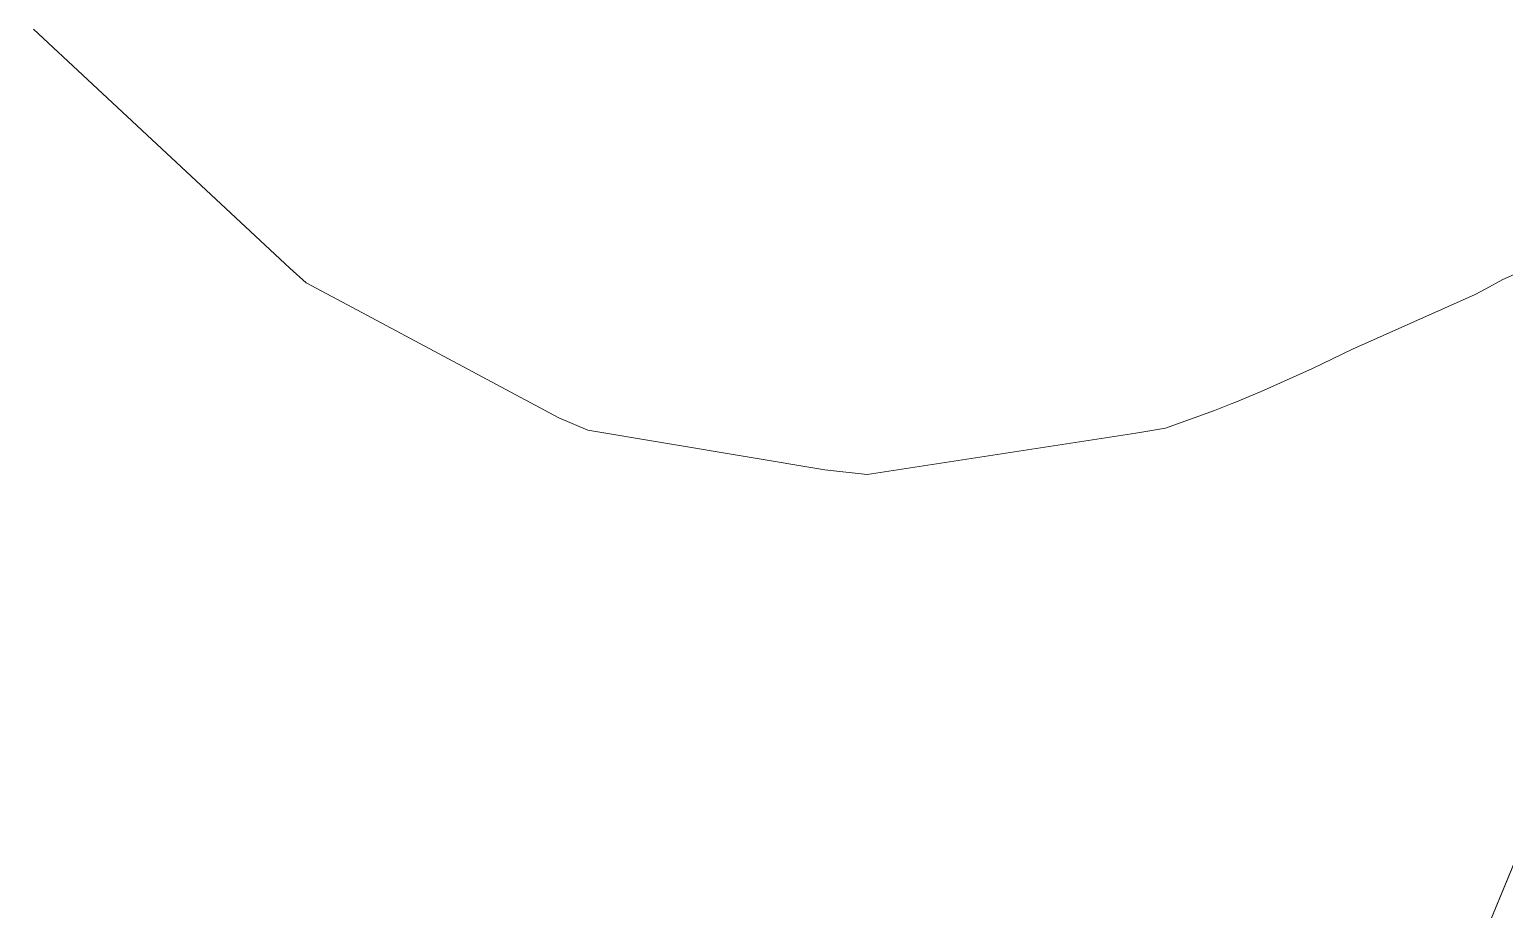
# Model space of a CAD drawing. Header units: millimetres. Extents: x -9413 to 8527, y -300 to 11224.
# Drawn here: x 1883.4 to 1968.8, y 4313.3 to 4364.3 of the extents above; entities that cross this region are included whole.
import ezdxf

# ---------------------------------------------------------------- set-up
doc = ezdxf.new("R2010")
doc.units = ezdxf.units.MM
doc.header["$MEASUREMENT"] = 0
doc.linetypes.add('Wipeout_Contour', pattern=[1000, 0, -1000])
doc.layers.add('Interior - Furniture', color=7, linetype='Continuous')
doc.layers.add('Structural - Bearing', color=7, linetype='Continuous')
doc.layers.add('Interior - Furniture _Pen_No__24', color=7, linetype='Continuous', lineweight=20, true_color=0x029e21)

# ---------------------------------------------------------------- blocks, each defined once
blk = doc.blocks.new('Section Elem_15_6')
at = {"color": 254, "linetype": 'Wipeout_Contour', "lineweight": 0, "ltscale": 612620.634525}
blk.add_wipeout([(1661.811, 4100), (3461.377, 4100), (3461.377, 4200), (2761.377, 4200), (2761.377, 4642.5), (2768.877, 4650), (3453.877, 4650), (3461.377, 4642.5), (3461.377, 5085), (3421.377, 5085), (3421.377, 5090), (3326.377, 5090), (3326.377, 5108.357), (3421.377, 5115), (3421.377, 5145), (3351.377, 5145), (3351.377, 5155), (3421.377, 5155), (3461.377, 5155), (3461.377, 7100), (1661.811, 7100), (1661.811, 6337), (1680.811, 6337), (1680.811, 6297.138), (1680.811, 6287), (1680.811, 4435), (1712.18, 4435), (1729.315, 4433.68), (1733.063, 4433.04), (1746.045, 4429.77), (1753.229, 4427.22), (1761.968, 4423.34), (1771.92, 4417.75), (1776.698, 4414.56), (1780.214, 4412.85), (1783.892, 4412.33), (1787.387, 4412.99), (1790.388, 4414.85), (1792.368, 4417.6), (1793.227, 4420.99), (1792.863, 4424.53), (1788.681, 4440.25), (1778.487, 4481.79), (1776.193, 4491.92), (1769.495, 4523.6), (1762.695, 4560), (1681.871, 4560), (1681.871, 4590), (1712.18, 4590), (1712.18, 4625), (1726.84, 4624.23), (1741.499, 4623.45), (1772.465, 4621.93), (1788.61, 4621.2), (1804.755, 4620.48), (1821.404, 4619.79), (1838.044, 4619.11), (1855.028, 4618.48), (1872.011, 4617.86), (1906.301, 4616.74), (1940.591, 4615.77), (1974.537, 4614.95), (2007.796, 4614.29), (2040.046, 4613.77), (2059.969, 4613.52), (2078.195, 4613.34), (2094.329, 4613.2), (2108.029, 4613.12), (2113.515, 4613.09), (2119.001, 4613.07), (2123.002, 4613.05), (2127.003, 4613.04), (2131.883, 4613.02), (2133.519, 4613.02), (2139.127, 4612.13), (2144.188, 4609.57), (2148.199, 4605.58), (2150.775, 4600.56), (2151.664, 4595.02), (2151.664, 4590), (2141.551, 4590), (2141.561, 4561.71), (2141.41, 4560.02), (2140.975, 4558.37), (2124.315, 4515.54), (2121.153, 4508.12), (2105.322, 4473.61), (2098.128, 4459.18), (2084.055, 4432.76), (2072.032, 4411.82), (2060.605, 4393.11), (2042.945, 4366.18), (2041.46, 4362.78), (2041.329, 4359.08), (2044.046, 4341.4), (2046.764, 4323.73), (2049.482, 4306.05), (2052.2, 4288.38), (2054.917, 4270.7), (2057.635, 4253.03), (2060.353, 4235.35), (2063.07, 4217.68), (2065.788, 4200), (1742.489, 4200), (1745.177, 4217.5), (1747.874, 4235.02), (1750.562, 4252.54), (1751.804, 4260.59), (1751.814, 4263.51), (1750.966, 4266.32), (1721.333, 4329.23), (1720.374, 4330.85), (1719.111, 4332.27), (1717.605, 4333.43), (1715.908, 4334.29), (1714.079, 4334.82), (1712.18, 4335), (1680.811, 4335), (1680.811, 4200), (1661.811, 4200)], dxfattribs=at).dxf.layer = 'Structural - Bearing'
blk = doc.blocks.new('Section Elem_34_6')
at = {"color": 254, "linetype": 'Wipeout_Contour', "lineweight": 0, "ltscale": 19055.799237}
blk.add_wipeout([(1904.927, 4389.47), (1885.377, 4390.39), (1898.446, 4350.448), (1899.387, 4349.608)], dxfattribs=at).dxf.layer = 'Interior - Furniture'
at = {"color": 254, "linetype": 'Wipeout_Contour', "lineweight": 0, "ltscale": 28718.51362}
blk.add_wipeout([(1984.761, 4386.98), (1965.454, 4387.4), (1967.073, 4348.921), (1967.696, 4349.249), (1968.679, 4349.801), (1969.065, 4349.968)], dxfattribs=at).dxf.layer = 'Interior - Furniture'
at = {"color": 254, "linetype": 'Wipeout_Contour', "lineweight": 0, "ltscale": 14238.837851}
blk.add_wipeout([(1963.232, 4315.88), (1964.05, 4323.37), (1961.049, 4324.77)], dxfattribs=at).dxf.layer = 'Interior - Furniture'
at = {"color": 254, "linetype": 'Wipeout_Contour', "lineweight": 0, "ltscale": 18950.666611}
blk.add_wipeout([(1966.648, 4309.509), (1967.717, 4301.59), (1970.077, 4317.806), (1966.658, 4309.525)], dxfattribs=at).dxf.layer = 'Interior - Furniture'
at = {"color": 254, "linetype": 'Wipeout_Contour', "lineweight": 0, "ltscale": 14278.142015}
blk.add_wipeout([(1883.604, 4364.28), (1898.446, 4350.448), (1885.377, 4390.39)], dxfattribs=at).dxf.layer = 'Interior - Furniture'
at = {"color": 254, "linetype": 'Wipeout_Contour', "lineweight": 0, "ltscale": 14328.670617}
blk.add_wipeout([(1916.363, 4347.3), (1925.093, 4388.66), (1904.927, 4389.47)], dxfattribs=at).dxf.layer = 'Interior - Furniture'
at = {"color": 254, "linetype": 'Wipeout_Contour', "lineweight": 0, "ltscale": 14323.000982}
blk.add_wipeout([(1968.679, 4349.801), (1968.93, 4346.88), (1970.48, 4350.58)], dxfattribs=at).dxf.layer = 'Interior - Furniture'
at = {"color": 254, "linetype": 'Wipeout_Contour', "lineweight": 0, "ltscale": 14260.253419}
blk.add_wipeout([(1964.05, 4323.37), (1965.212, 4330.78), (1961.878, 4332.07)], dxfattribs=at).dxf.layer = 'Interior - Furniture'
at = {"color": 254, "linetype": 'Wipeout_Contour', "lineweight": 0, "ltscale": 14236.303767}
blk.add_wipeout([(1960.767, 4317.45), (1961.049, 4324.77), (1957.443, 4323.27)], dxfattribs=at).dxf.layer = 'Interior - Furniture'
at = {"color": 254, "linetype": 'Wipeout_Contour', "lineweight": 0, "ltscale": 23706.768936}
blk.add_wipeout([(1970.077, 4317.806), (1967.717, 4301.59), (1972.486, 4307.31), (1970.231, 4317.947), (1970.089, 4317.833)], dxfattribs=at).dxf.layer = 'Interior - Furniture'
at = {"color": 254, "linetype": 'Wipeout_Contour', "lineweight": 0, "ltscale": 19027.492007}
blk.add_wipeout([(1899.387, 4349.608), (1902.354, 4348.018), (1916.363, 4347.3), (1904.927, 4389.47)], dxfattribs=at).dxf.layer = 'Interior - Furniture'
at = {"color": 254, "linetype": 'Wipeout_Contour', "lineweight": 0, "ltscale": 14349.966565}
blk.add_wipeout([(1933.7, 4346.56), (1945.42, 4387.97), (1925.093, 4388.66)], dxfattribs=at).dxf.layer = 'Interior - Furniture'
at = {"color": 254, "linetype": 'Wipeout_Contour', "lineweight": 0, "ltscale": 14256.41867}
blk.add_wipeout([(1882.579, 4349.18), (1883.604, 4364.28), (1870.582, 4381.462)], dxfattribs=at).dxf.layer = 'Interior - Furniture'
at = {"color": 254, "linetype": 'Wipeout_Contour', "lineweight": 0, "ltscale": 19091.189005}
blk.add_wipeout([(1967.879, 4346.13), (1968.93, 4346.88), (1968.679, 4349.801), (1967.696, 4349.249)], dxfattribs=at).dxf.layer = 'Interior - Furniture'
at = {"color": 254, "linetype": 'Wipeout_Contour', "lineweight": 0, "ltscale": 14282.184124}
blk.add_wipeout([(1965.212, 4330.78), (1967.101, 4337.92), (1963.737, 4339.29)], dxfattribs=at).dxf.layer = 'Interior - Furniture'
at = {"color": 254, "linetype": 'Wipeout_Contour', "lineweight": 0, "ltscale": 14255.38177}
blk.add_wipeout([(1961.049, 4324.77), (1961.878, 4332.07), (1957.796, 4329.08)], dxfattribs=at).dxf.layer = 'Interior - Furniture'
at = {"color": 254, "linetype": 'Wipeout_Contour', "lineweight": 0, "ltscale": 14219.030646}
blk.add_wipeout([(1963.232, 4315.88), (1960.767, 4317.45), (1960.898, 4310.25)], dxfattribs=at).dxf.layer = 'Interior - Furniture'
at = {"color": 254, "linetype": 'Wipeout_Contour', "lineweight": 0, "ltscale": 14300.104791}
blk.add_wipeout([(1933.7, 4346.56), (1925.093, 4388.66), (1916.363, 4347.3)], dxfattribs=at).dxf.layer = 'Interior - Furniture'
at = {"color": 254, "linetype": 'Wipeout_Contour', "lineweight": 0, "ltscale": 14371.658982}
blk.add_wipeout([(1950.805, 4345.95), (1965.454, 4387.4), (1945.42, 4387.97)], dxfattribs=at).dxf.layer = 'Interior - Furniture'
at = {"color": 254, "linetype": 'Wipeout_Contour', "lineweight": 0, "ltscale": 14237.718129}
blk.add_wipeout([(1899.188, 4348.18), (1899.387, 4349.608), (1898.446, 4350.448)], dxfattribs=at).dxf.layer = 'Interior - Furniture'
at = {"color": 254, "linetype": 'Wipeout_Contour', "lineweight": 0, "ltscale": 14231.736945}
blk.add_wipeout([(1963.232, 4315.88), (1961.049, 4324.77), (1960.767, 4317.45)], dxfattribs=at).dxf.layer = 'Interior - Furniture'
at = {"color": 254, "linetype": 'Wipeout_Contour', "lineweight": 0, "ltscale": 14320.364563}
blk.add_wipeout([(1950.805, 4345.95), (1945.42, 4387.97), (1933.7, 4346.56)], dxfattribs=at).dxf.layer = 'Interior - Furniture'
at = {"color": 254, "linetype": 'Wipeout_Contour', "lineweight": 0, "ltscale": 14242.081563}
blk.add_wipeout([(1902.354, 4348.018), (1914.023, 4341.784), (1916.363, 4347.3)], dxfattribs=at).dxf.layer = 'Interior - Furniture'
at = {"color": 254, "linetype": 'Wipeout_Contour', "lineweight": 0, "ltscale": 14252.586673}
blk.add_wipeout([(1964.05, 4323.37), (1961.878, 4332.07), (1961.049, 4324.77)], dxfattribs=at).dxf.layer = 'Interior - Furniture'
at = {"color": 254, "linetype": 'Wipeout_Contour', "lineweight": 0, "ltscale": 19110.5985}
blk.add_wipeout([(1965.454, 4387.4), (1950.805, 4345.95), (1959.985, 4345.754), (1967.073, 4348.921)], dxfattribs=at).dxf.layer = 'Interior - Furniture'
at = {"color": 254, "linetype": 'Wipeout_Contour', "lineweight": 0, "ltscale": 14236.863038}
blk.add_wipeout([(1899.188, 4348.18), (1902.354, 4348.018), (1899.387, 4349.608)], dxfattribs=at).dxf.layer = 'Interior - Furniture'
at = {"color": 254, "linetype": 'Wipeout_Contour', "lineweight": 0, "ltscale": 19001.889641}
blk.add_wipeout([(1915.704, 4341.067), (1929.426, 4338.775), (1933.7, 4346.56), (1916.363, 4347.3)], dxfattribs=at).dxf.layer = 'Interior - Furniture'
at = {"color": 254, "linetype": 'Wipeout_Contour', "lineweight": 0, "ltscale": 14274.024418}
blk.add_wipeout([(1965.212, 4330.78), (1963.737, 4339.29), (1961.878, 4332.07)], dxfattribs=at).dxf.layer = 'Interior - Furniture'
at = {"color": 254, "linetype": 'Wipeout_Contour', "lineweight": 0, "ltscale": 14227.876024}
blk.add_wipeout([(1960.767, 4317.45), (1957.443, 4323.27), (1957.544, 4317.49)], dxfattribs=at).dxf.layer = 'Interior - Furniture'
at = {"color": 254, "linetype": 'Wipeout_Contour', "lineweight": 0, "ltscale": 18983.291088}
blk.add_wipeout([(1882.579, 4349.18), (1899.188, 4348.18), (1898.446, 4350.448), (1883.604, 4364.28)], dxfattribs=at).dxf.layer = 'Interior - Furniture'
at = {"color": 254, "linetype": 'Wipeout_Contour', "lineweight": 0, "ltscale": 14240.430324}
blk.add_wipeout([(1916.363, 4347.3), (1914.023, 4341.784), (1915.704, 4341.067)], dxfattribs=at).dxf.layer = 'Interior - Furniture'
at = {"color": 254, "linetype": 'Wipeout_Contour', "lineweight": 0, "ltscale": 19028.128445}
blk.add_wipeout([(1931.867, 4338.508), (1947.434, 4340.892), (1950.805, 4345.95), (1933.7, 4346.56)], dxfattribs=at).dxf.layer = 'Interior - Furniture'
at = {"color": 254, "linetype": 'Wipeout_Contour', "lineweight": 0, "ltscale": 14245.521553}
blk.add_wipeout([(1961.049, 4324.77), (1957.796, 4329.08), (1957.443, 4323.27)], dxfattribs=at).dxf.layer = 'Interior - Furniture'
at = {"color": 254, "linetype": 'Wipeout_Contour', "lineweight": 0, "ltscale": 14218.514028}
blk.add_wipeout([(1960.767, 4317.45), (1957.544, 4317.49), (1958.039, 4311.79)], dxfattribs=at).dxf.layer = 'Interior - Furniture'
at = {"color": 254, "linetype": 'Wipeout_Contour', "lineweight": 0, "ltscale": 14254.454171}
blk.add_wipeout([(1933.7, 4346.56), (1929.426, 4338.775), (1931.867, 4338.508)], dxfattribs=at).dxf.layer = 'Interior - Furniture'
at = {"color": 254, "linetype": 'Wipeout_Contour', "lineweight": 0, "ltscale": 14296.552611}
blk.add_wipeout([(1950.805, 4345.95), (1957.666, 4344.641), (1959.985, 4345.754)], dxfattribs=at).dxf.layer = 'Interior - Furniture'
at = {"color": 254, "linetype": 'Wipeout_Contour', "lineweight": 0, "ltscale": 14210.926027}
blk.add_wipeout([(1957.544, 4317.49), (1956.261, 4312.32), (1958.039, 4311.79)], dxfattribs=at).dxf.layer = 'Interior - Furniture'
at = {"color": 254, "linetype": 'Wipeout_Contour', "lineweight": 0, "ltscale": 14279.697177}
blk.add_wipeout([(1950.805, 4345.95), (1947.434, 4340.892), (1949.141, 4341.185)], dxfattribs=at).dxf.layer = 'Interior - Furniture'
at = {"color": 254, "linetype": 'Wipeout_Contour', "lineweight": 0, "ltscale": 14215.88713}
blk.add_wipeout([(1957.544, 4317.49), (1953.886, 4318.38), (1954.472, 4312.87)], dxfattribs=at).dxf.layer = 'Interior - Furniture'
at = {"color": 254, "linetype": 'Wipeout_Contour', "lineweight": 0, "ltscale": 14212.471392}
blk.add_wipeout([(1960.767, 4317.45), (1958.039, 4311.79), (1959.473, 4311.02)], dxfattribs=at).dxf.layer = 'Interior - Furniture'
at = {"color": 254, "linetype": 'Wipeout_Contour', "lineweight": 0, "ltscale": 28568.514878}
blk.add_wipeout([(1950.805, 4345.95), (1949.141, 4341.185), (1951.995, 4342.214), (1952.955, 4342.587), (1953.163, 4342.673), (1954.69, 4343.307)], dxfattribs=at).dxf.layer = 'Interior - Furniture'
at = {"color": 254, "linetype": 'Wipeout_Contour', "lineweight": 0, "ltscale": 14224.512803}
blk.add_wipeout([(1924.618, 4306.66), (1947.434, 4340.892), (1931.867, 4338.508)], dxfattribs=at).dxf.layer = 'Interior - Furniture'
at = {"color": 254, "linetype": 'Wipeout_Contour', "lineweight": 0, "ltscale": 14210.50611}
blk.add_wipeout([(1957.544, 4317.49), (1954.472, 4312.87), (1956.261, 4312.32)], dxfattribs=at).dxf.layer = 'Interior - Furniture'
at = {"color": 254, "linetype": 'Wipeout_Contour', "lineweight": 0, "ltscale": 14212.082691}
blk.add_wipeout([(1960.767, 4317.45), (1959.473, 4311.02), (1960.898, 4310.25)], dxfattribs=at).dxf.layer = 'Interior - Furniture'
at = {"color": 254, "linetype": 'Wipeout_Contour', "lineweight": 0, "ltscale": 14290.181147}
blk.add_wipeout([(1950.805, 4345.95), (1954.69, 4343.307), (1955.973, 4343.882)], dxfattribs=at).dxf.layer = 'Interior - Furniture'
at = {"color": 254, "linetype": 'Wipeout_Contour', "lineweight": 0, "ltscale": 18955.089611}
blk.add_wipeout([(1924.618, 4306.66), (1936.913, 4306.16), (1949.141, 4341.185), (1947.434, 4340.892)], dxfattribs=at).dxf.layer = 'Interior - Furniture'
at = {"color": 254, "linetype": 'Wipeout_Contour', "lineweight": 0, "ltscale": 14208.900731}
blk.add_wipeout([(1953.886, 4318.38), (1952.613, 4313.09), (1954.472, 4312.87)], dxfattribs=at).dxf.layer = 'Interior - Furniture'
at = {"color": 254, "linetype": 'Wipeout_Contour', "lineweight": 0, "ltscale": 14210.845218}
blk.add_wipeout([(1963.232, 4315.88), (1960.898, 4310.25), (1962.646, 4308.46)], dxfattribs=at).dxf.layer = 'Interior - Furniture'
at = {"color": 254, "linetype": 'Wipeout_Contour', "lineweight": 0, "ltscale": 14292.754904}
blk.add_wipeout([(1950.805, 4345.95), (1955.973, 4343.882), (1957.666, 4344.641)], dxfattribs=at).dxf.layer = 'Interior - Furniture'
at = {"color": 254, "linetype": 'Wipeout_Contour', "lineweight": 0, "ltscale": 18992.430925}
blk.add_wipeout([(1956.048, 4329.49), (1951.995, 4342.214), (1949.141, 4341.185), (1936.913, 4306.16)], dxfattribs=at).dxf.layer = 'Interior - Furniture'
at = {"color": 254, "linetype": 'Wipeout_Contour', "lineweight": 0, "ltscale": 14206.548225}
blk.add_wipeout([(1912.13, 4307.27), (1929.426, 4338.775), (1915.704, 4341.067)], dxfattribs=at).dxf.layer = 'Interior - Furniture'
at = {"color": 254, "linetype": 'Wipeout_Contour', "lineweight": 0, "ltscale": 14206.550858}
blk.add_wipeout([(1962.494, 4300.93), (1964.828, 4315.61), (1963.848, 4310.82)], dxfattribs=at).dxf.layer = 'Interior - Furniture'
at = {"color": 254, "linetype": 'Wipeout_Contour', "lineweight": 0, "ltscale": 18927.194028}
blk.add_wipeout([(1912.13, 4307.27), (1924.618, 4306.66), (1931.867, 4338.508), (1929.426, 4338.775)], dxfattribs=at).dxf.layer = 'Interior - Furniture'
at = {"color": 254, "linetype": 'Wipeout_Contour', "lineweight": 0, "ltscale": 14193.051688}
blk.add_wipeout([(1951.563, 4316.78), (1936.913, 4306.16), (1950.734, 4313.32)], dxfattribs=at).dxf.layer = 'Interior - Furniture'
at = {"color": 254, "linetype": 'Wipeout_Contour', "lineweight": 0, "ltscale": 14220.790159}
blk.add_wipeout([(1963.232, 4315.88), (1963.848, 4310.82), (1964.828, 4315.61)], dxfattribs=at).dxf.layer = 'Interior - Furniture'
at = {"color": 254, "linetype": 'Wipeout_Contour', "lineweight": 0, "ltscale": 18945.070898}
blk.add_wipeout([(1899.683, 4307.98), (1914.023, 4341.784), (1902.354, 4348.018), (1899.188, 4348.18)], dxfattribs=at).dxf.layer = 'Interior - Furniture'
at = {"color": 254, "linetype": 'Wipeout_Contour', "lineweight": 0, "ltscale": 14211.458631}
blk.add_wipeout([(1953.886, 4318.38), (1951.563, 4316.78), (1950.734, 4313.32)], dxfattribs=at).dxf.layer = 'Interior - Furniture'
at = {"color": 254, "linetype": 'Wipeout_Contour', "lineweight": 0, "ltscale": 14212.764558}
blk.add_wipeout([(1963.232, 4315.88), (1962.646, 4308.46), (1963.848, 4310.82)], dxfattribs=at).dxf.layer = 'Interior - Furniture'
at = {"color": 254, "linetype": 'Wipeout_Contour', "lineweight": 0, "ltscale": 14188.597647}
blk.add_wipeout([(1887.519, 4308.8), (1899.188, 4348.18), (1882.579, 4349.18)], dxfattribs=at).dxf.layer = 'Interior - Furniture'
at = {"color": 254, "linetype": 'Wipeout_Contour', "lineweight": 0, "ltscale": 18910.513563}
blk.add_wipeout([(1899.683, 4307.98), (1912.13, 4307.27), (1915.704, 4341.067), (1914.023, 4341.784)], dxfattribs=at).dxf.layer = 'Interior - Furniture'
at = {"color": 254, "linetype": 'Wipeout_Contour', "lineweight": 0, "ltscale": 14207.8089}
blk.add_wipeout([(1953.886, 4318.38), (1950.734, 4313.32), (1952.613, 4313.09)], dxfattribs=at).dxf.layer = 'Interior - Furniture'
at = {"color": 254, "linetype": 'Wipeout_Contour', "lineweight": 0, "ltscale": 14212.704634}
blk.add_wipeout([(1962.494, 4300.93), (1965.101, 4316.91), (1964.828, 4315.61)], dxfattribs=at).dxf.layer = 'Interior - Furniture'
at = {"color": 254, "linetype": 'Wipeout_Contour', "lineweight": 0, "ltscale": 14156.551198}
blk.add_wipeout([(1887.519, 4308.8), (1899.683, 4307.98), (1899.188, 4348.18)], dxfattribs=at).dxf.layer = 'Interior - Furniture'
at = {"color": 254, "linetype": 'Wipeout_Contour', "lineweight": 0, "ltscale": 14225.985572}
blk.add_wipeout([(1963.232, 4315.88), (1964.828, 4315.61), (1965.101, 4316.91)], dxfattribs=at).dxf.layer = 'Interior - Furniture'
at = {"color": 254, "linetype": 'Wipeout_Contour', "lineweight": 0, "ltscale": 14143.030602}
blk.add_wipeout([(1882.579, 4349.18), (1875.85, 4309.72), (1887.519, 4308.8)], dxfattribs=at).dxf.layer = 'Interior - Furniture'
at = {"color": 254, "linetype": 'Wipeout_Contour', "lineweight": 0, "ltscale": 14209.121172}
blk.add_wipeout([(1966.444, 4311.11), (1965.101, 4316.91), (1962.494, 4300.93)], dxfattribs=at).dxf.layer = 'Interior - Furniture'
at = {"color": 254, "linetype": 'Wipeout_Contour', "lineweight": 0, "ltscale": 14242.830911}
blk.add_wipeout([(1967.212, 4326.39), (1965.949, 4320.87), (1965.101, 4316.91)], dxfattribs=at).dxf.layer = 'Interior - Furniture'
at = {"color": 254, "linetype": 'Wipeout_Contour', "lineweight": 0, "ltscale": 14231.305245}
blk.add_wipeout([(1963.232, 4315.88), (1965.101, 4316.91), (1965.949, 4320.87)], dxfattribs=at).dxf.layer = 'Interior - Furniture'
at = {"color": 254, "linetype": 'Wipeout_Contour', "lineweight": 0, "ltscale": 14234.021956}
blk.add_wipeout([(1966.444, 4311.11), (1967.212, 4326.39), (1965.101, 4316.91)], dxfattribs=at).dxf.layer = 'Interior - Furniture'
at = {"color": 254, "linetype": 'Wipeout_Contour', "lineweight": 0, "ltscale": 14248.226143}
blk.add_wipeout([(1964.05, 4323.37), (1965.949, 4320.87), (1967.212, 4326.39)], dxfattribs=at).dxf.layer = 'Interior - Furniture'
at = {"color": 254, "linetype": 'Wipeout_Contour', "lineweight": 0, "ltscale": 14237.685621}
blk.add_wipeout([(1970.162, 4318.34), (1967.212, 4326.39), (1966.444, 4311.11)], dxfattribs=at).dxf.layer = 'Interior - Furniture'
at = {"color": 254, "linetype": 'Wipeout_Contour', "lineweight": 0, "ltscale": 14237.329207}
blk.add_wipeout([(1963.232, 4315.88), (1965.949, 4320.87), (1964.05, 4323.37)], dxfattribs=at).dxf.layer = 'Interior - Furniture'
at = {"color": 254, "linetype": 'Wipeout_Contour', "lineweight": 0, "ltscale": 14272.962848}
blk.add_wipeout([(1969.819, 4335.42), (1968.677, 4331.95), (1967.212, 4326.39)], dxfattribs=at).dxf.layer = 'Interior - Furniture'
at = {"color": 254, "linetype": 'Wipeout_Contour', "lineweight": 0, "ltscale": 14266.985097}
blk.add_wipeout([(1965.212, 4330.78), (1967.212, 4326.39), (1968.677, 4331.95)], dxfattribs=at).dxf.layer = 'Interior - Furniture'
at = {"color": 254, "linetype": 'Wipeout_Contour', "lineweight": 0, "ltscale": 14260.926614}
blk.add_wipeout([(1970.162, 4318.34), (1969.819, 4335.42), (1967.212, 4326.39)], dxfattribs=at).dxf.layer = 'Interior - Furniture'
at = {"color": 254, "linetype": 'Wipeout_Contour', "lineweight": 0, "ltscale": 14256.998417}
blk.add_wipeout([(1964.05, 4323.37), (1967.212, 4326.39), (1965.212, 4330.78)], dxfattribs=at).dxf.layer = 'Interior - Furniture'
at = {"color": 254, "linetype": 'Wipeout_Contour', "lineweight": 0, "ltscale": 18968.15132}
blk.add_wipeout([(1970.089, 4317.833), (1970.162, 4318.34), (1966.444, 4311.11), (1966.658, 4309.525)], dxfattribs=at).dxf.layer = 'Interior - Furniture'
at = {"color": 254, "linetype": 'Wipeout_Contour', "lineweight": 0, "ltscale": 14275.72297}
blk.add_wipeout([(1965.212, 4330.78), (1968.677, 4331.95), (1969.819, 4335.42)], dxfattribs=at).dxf.layer = 'Interior - Furniture'
at = {"color": 254, "linetype": 'Wipeout_Contour', "lineweight": 0, "ltscale": 14288.783397}
blk.add_wipeout([(1967.101, 4337.92), (1969.819, 4335.42), (1970.496, 4337.08)], dxfattribs=at).dxf.layer = 'Interior - Furniture'
at = {"color": 254, "linetype": 'Wipeout_Contour', "lineweight": 0, "ltscale": 14281.010897}
blk.add_wipeout([(1965.212, 4330.78), (1969.819, 4335.42), (1967.101, 4337.92)], dxfattribs=at).dxf.layer = 'Interior - Furniture'
at = {"color": 254, "linetype": 'Wipeout_Contour', "lineweight": 0, "ltscale": 14294.744688}
blk.add_wipeout([(1967.101, 4337.92), (1970.496, 4337.08), (1972.759, 4340.99)], dxfattribs=at).dxf.layer = 'Interior - Furniture'
at = {"color": 254, "linetype": 'Wipeout_Contour', "lineweight": 0, "ltscale": 14301.527722}
blk.add_wipeout([(1967.101, 4337.92), (1972.759, 4340.99), (1970.718, 4344.17)], dxfattribs=at).dxf.layer = 'Interior - Furniture'
at = {"color": 254, "linetype": 'Wipeout_Contour', "lineweight": 0, "ltscale": 14313.431215}
blk.add_wipeout([(1970.718, 4344.17), (1968.93, 4346.88), (1967.879, 4346.13)], dxfattribs=at).dxf.layer = 'Interior - Furniture'
at = {"color": 254, "linetype": 'Wipeout_Contour', "lineweight": 0, "ltscale": 19087.85129}
blk.add_wipeout([(1967.212, 4345.6), (1967.879, 4346.13), (1967.696, 4349.249), (1967.073, 4348.921)], dxfattribs=at).dxf.layer = 'Interior - Furniture'
at = {"color": 254, "linetype": 'Wipeout_Contour', "lineweight": 0, "ltscale": 14309.91826}
blk.add_wipeout([(1959.985, 4345.754), (1967.212, 4345.6), (1967.073, 4348.921)], dxfattribs=at).dxf.layer = 'Interior - Furniture'
at = {"color": 254, "linetype": 'Wipeout_Contour', "lineweight": 0, "ltscale": 14304.218771}
blk.add_wipeout([(1963.737, 4339.29), (1967.879, 4346.13), (1967.212, 4345.6)], dxfattribs=at).dxf.layer = 'Interior - Furniture'
at = {"color": 254, "linetype": 'Wipeout_Contour', "lineweight": 0, "ltscale": 14296.499661}
blk.add_wipeout([(1967.101, 4337.92), (1967.879, 4346.13), (1963.737, 4339.29)], dxfattribs=at).dxf.layer = 'Interior - Furniture'
at = {"color": 254, "linetype": 'Wipeout_Contour', "lineweight": 0, "ltscale": 14304.613739}
blk.add_wipeout([(1967.101, 4337.92), (1970.718, 4344.17), (1967.879, 4346.13)], dxfattribs=at).dxf.layer = 'Interior - Furniture'
at = {"color": 254, "linetype": 'Wipeout_Contour', "lineweight": 0, "ltscale": 19070.218344}
blk.add_wipeout([(1964.747, 4343.29), (1967.212, 4345.6), (1959.985, 4345.754), (1957.666, 4344.641)], dxfattribs=at).dxf.layer = 'Interior - Furniture'
at = {"color": 254, "linetype": 'Wipeout_Contour', "lineweight": 0, "ltscale": 14300.303112}
blk.add_wipeout([(1963.737, 4339.29), (1967.212, 4345.6), (1964.747, 4343.29)], dxfattribs=at).dxf.layer = 'Interior - Furniture'
at = {"color": 254, "linetype": 'Wipeout_Contour', "lineweight": 0, "ltscale": 19057.268188}
blk.add_wipeout([(1961.211, 4338.87), (1964.747, 4343.29), (1957.666, 4344.641), (1954.69, 4343.307)], dxfattribs=at).dxf.layer = 'Interior - Furniture'
at = {"color": 254, "linetype": 'Wipeout_Contour', "lineweight": 0, "ltscale": 19043.410737}
blk.add_wipeout([(1958.756, 4334.9), (1961.211, 4338.87), (1954.69, 4343.307), (1953.163, 4342.673)], dxfattribs=at).dxf.layer = 'Interior - Furniture'
at = {"color": 254, "linetype": 'Wipeout_Contour', "lineweight": 0, "ltscale": 14291.032302}
blk.add_wipeout([(1963.737, 4339.29), (1964.747, 4343.29), (1961.211, 4338.87)], dxfattribs=at).dxf.layer = 'Interior - Furniture'
at = {"color": 254, "linetype": 'Wipeout_Contour', "lineweight": 0, "ltscale": 19036.244376}
blk.add_wipeout([(1958.342, 4334.16), (1958.756, 4334.9), (1953.163, 4342.673), (1952.955, 4342.587)], dxfattribs=at).dxf.layer = 'Interior - Furniture'
at = {"color": 254, "linetype": 'Wipeout_Contour', "lineweight": 0, "ltscale": 19029.602708}
blk.add_wipeout([(1956.048, 4329.49), (1958.342, 4334.16), (1952.955, 4342.587), (1951.995, 4342.214)], dxfattribs=at).dxf.layer = 'Interior - Furniture'
at = {"color": 254, "linetype": 'Wipeout_Contour', "lineweight": 0, "ltscale": 14281.747971}
blk.add_wipeout([(1963.737, 4339.29), (1961.211, 4338.87), (1958.756, 4334.9)], dxfattribs=at).dxf.layer = 'Interior - Furniture'
at = {"color": 254, "linetype": 'Wipeout_Contour', "lineweight": 0, "ltscale": 14218.657351}
blk.add_wipeout([(1954.189, 4324.97), (1956.048, 4329.49), (1936.913, 4306.16)], dxfattribs=at).dxf.layer = 'Interior - Furniture'
at = {"color": 254, "linetype": 'Wipeout_Contour', "lineweight": 0, "ltscale": 14264.463333}
blk.add_wipeout([(1957.796, 4329.08), (1958.756, 4334.9), (1958.342, 4334.16)], dxfattribs=at).dxf.layer = 'Interior - Furniture'
at = {"color": 254, "linetype": 'Wipeout_Contour', "lineweight": 0, "ltscale": 14212.76259}
blk.add_wipeout([(1953.806, 4323.93), (1954.189, 4324.97), (1936.913, 4306.16)], dxfattribs=at).dxf.layer = 'Interior - Furniture'
at = {"color": 254, "linetype": 'Wipeout_Contour', "lineweight": 0, "ltscale": 14263.826551}
blk.add_wipeout([(1961.878, 4332.07), (1958.756, 4334.9), (1957.796, 4329.08)], dxfattribs=at).dxf.layer = 'Interior - Furniture'
at = {"color": 254, "linetype": 'Wipeout_Contour', "lineweight": 0, "ltscale": 14208.162096}
blk.add_wipeout([(1952.704, 4320.7), (1953.806, 4323.93), (1936.913, 4306.16)], dxfattribs=at).dxf.layer = 'Interior - Furniture'
at = {"color": 254, "linetype": 'Wipeout_Contour', "lineweight": 0, "ltscale": 14275.305125}
blk.add_wipeout([(1961.878, 4332.07), (1963.737, 4339.29), (1958.756, 4334.9)], dxfattribs=at).dxf.layer = 'Interior - Furniture'
at = {"color": 254, "linetype": 'Wipeout_Contour', "lineweight": 0, "ltscale": 14200.645695}
blk.add_wipeout([(1951.563, 4316.78), (1952.704, 4320.7), (1936.913, 4306.16)], dxfattribs=at).dxf.layer = 'Interior - Furniture'
at = {"layer": 'Interior - Furniture _Pen_No__24', "linetype": 'Continuous', "flags": 128}
blk.add_lwpolyline([(1883.604, 4364.28), (1898.446, 4350.448), (1899.387, 4349.608), (1902.354, 4348.018), (1914.023, 4341.784), (1915.704, 4341.067), (1929.426, 4338.775), (1931.867, 4338.508), (1947.434, 4340.892), (1949.141, 4341.185), (1951.995, 4342.214), (1952.955, 4342.587), (1953.163, 4342.673), (1954.69, 4343.307), (1957.666, 4344.641), (1959.985, 4345.754), (1967.073, 4348.921), (1967.696, 4349.249), (1968.679, 4349.801), (1970.48, 4350.58)], dxfattribs=at)
at = {"color": 254, "linetype": 'Wipeout_Contour', "lineweight": 0, "ltscale": 14257.616717}
blk.add_wipeout([(1957.796, 4329.08), (1958.342, 4334.16), (1956.048, 4329.49)], dxfattribs=at).dxf.layer = 'Interior - Furniture'
at = {"color": 254, "linetype": 'Wipeout_Contour', "lineweight": 0, "ltscale": 14248.388955}
blk.add_wipeout([(1957.796, 4329.08), (1956.048, 4329.49), (1954.189, 4324.97)], dxfattribs=at).dxf.layer = 'Interior - Furniture'
at = {"color": 254, "linetype": 'Wipeout_Contour', "lineweight": 0, "ltscale": 14236.653646}
blk.add_wipeout([(1957.443, 4323.27), (1954.189, 4324.97), (1953.806, 4323.93)], dxfattribs=at).dxf.layer = 'Interior - Furniture'
at = {"color": 254, "linetype": 'Wipeout_Contour', "lineweight": 0, "ltscale": 14242.574806}
blk.add_wipeout([(1957.443, 4323.27), (1957.796, 4329.08), (1954.189, 4324.97)], dxfattribs=at).dxf.layer = 'Interior - Furniture'
at = {"color": 254, "linetype": 'Wipeout_Contour', "lineweight": 0, "ltscale": 14225.916174}
blk.add_wipeout([(1953.886, 4318.38), (1953.806, 4323.93), (1952.704, 4320.7)], dxfattribs=at).dxf.layer = 'Interior - Furniture'
at = {"color": 254, "linetype": 'Wipeout_Contour', "lineweight": 0, "ltscale": 14225.107738}
blk.add_wipeout([(1957.544, 4317.49), (1953.806, 4323.93), (1953.886, 4318.38)], dxfattribs=at).dxf.layer = 'Interior - Furniture'
at = {"color": 254, "linetype": 'Wipeout_Contour', "lineweight": 0, "ltscale": 14231.32853}
blk.add_wipeout([(1957.544, 4317.49), (1957.443, 4323.27), (1953.806, 4323.93)], dxfattribs=at).dxf.layer = 'Interior - Furniture'
at = {"color": 254, "linetype": 'Wipeout_Contour', "lineweight": 0, "ltscale": 14218.649514}
blk.add_wipeout([(1953.886, 4318.38), (1952.704, 4320.7), (1951.563, 4316.78)], dxfattribs=at).dxf.layer = 'Interior - Furniture'
at = {"layer": 'Interior - Furniture _Pen_No__24', "linetype": 'Continuous', "flags": 128}
blk.add_lwpolyline([(1970.089, 4317.833), (1966.658, 4309.525), (1965.803, 4308.176), (1962.661, 4299.323), (1960.871, 4296.114), (1957.627, 4287.498), (1955.194, 4283.458), (1949.046, 4271.453), (1948.246, 4270.319), (1947.526, 4269.504), (1937.065, 4256.222), (1933.559, 4253.152), (1923.03, 4244.046), (1917.605, 4240.782), (1907.42, 4234.844), (1900.562, 4232.219), (1895.57, 4230.404), (1890.705, 4228.636), (1883.061, 4227.171)], dxfattribs=at)

msp = doc.modelspace()

# ---------------------------------------------------------------- block references
at = {"layer": 'Structural - Bearing'}
msp.add_blockref('Section Elem_15_6', (0, 0), dxfattribs=at)

# ---------------------------------------------------------------- next in the draw order: block references
at = {"layer": 'Interior - Furniture'}
msp.add_blockref('Section Elem_34_6', (0, 0), dxfattribs=at)

doc.saveas('drawing.dxf')
